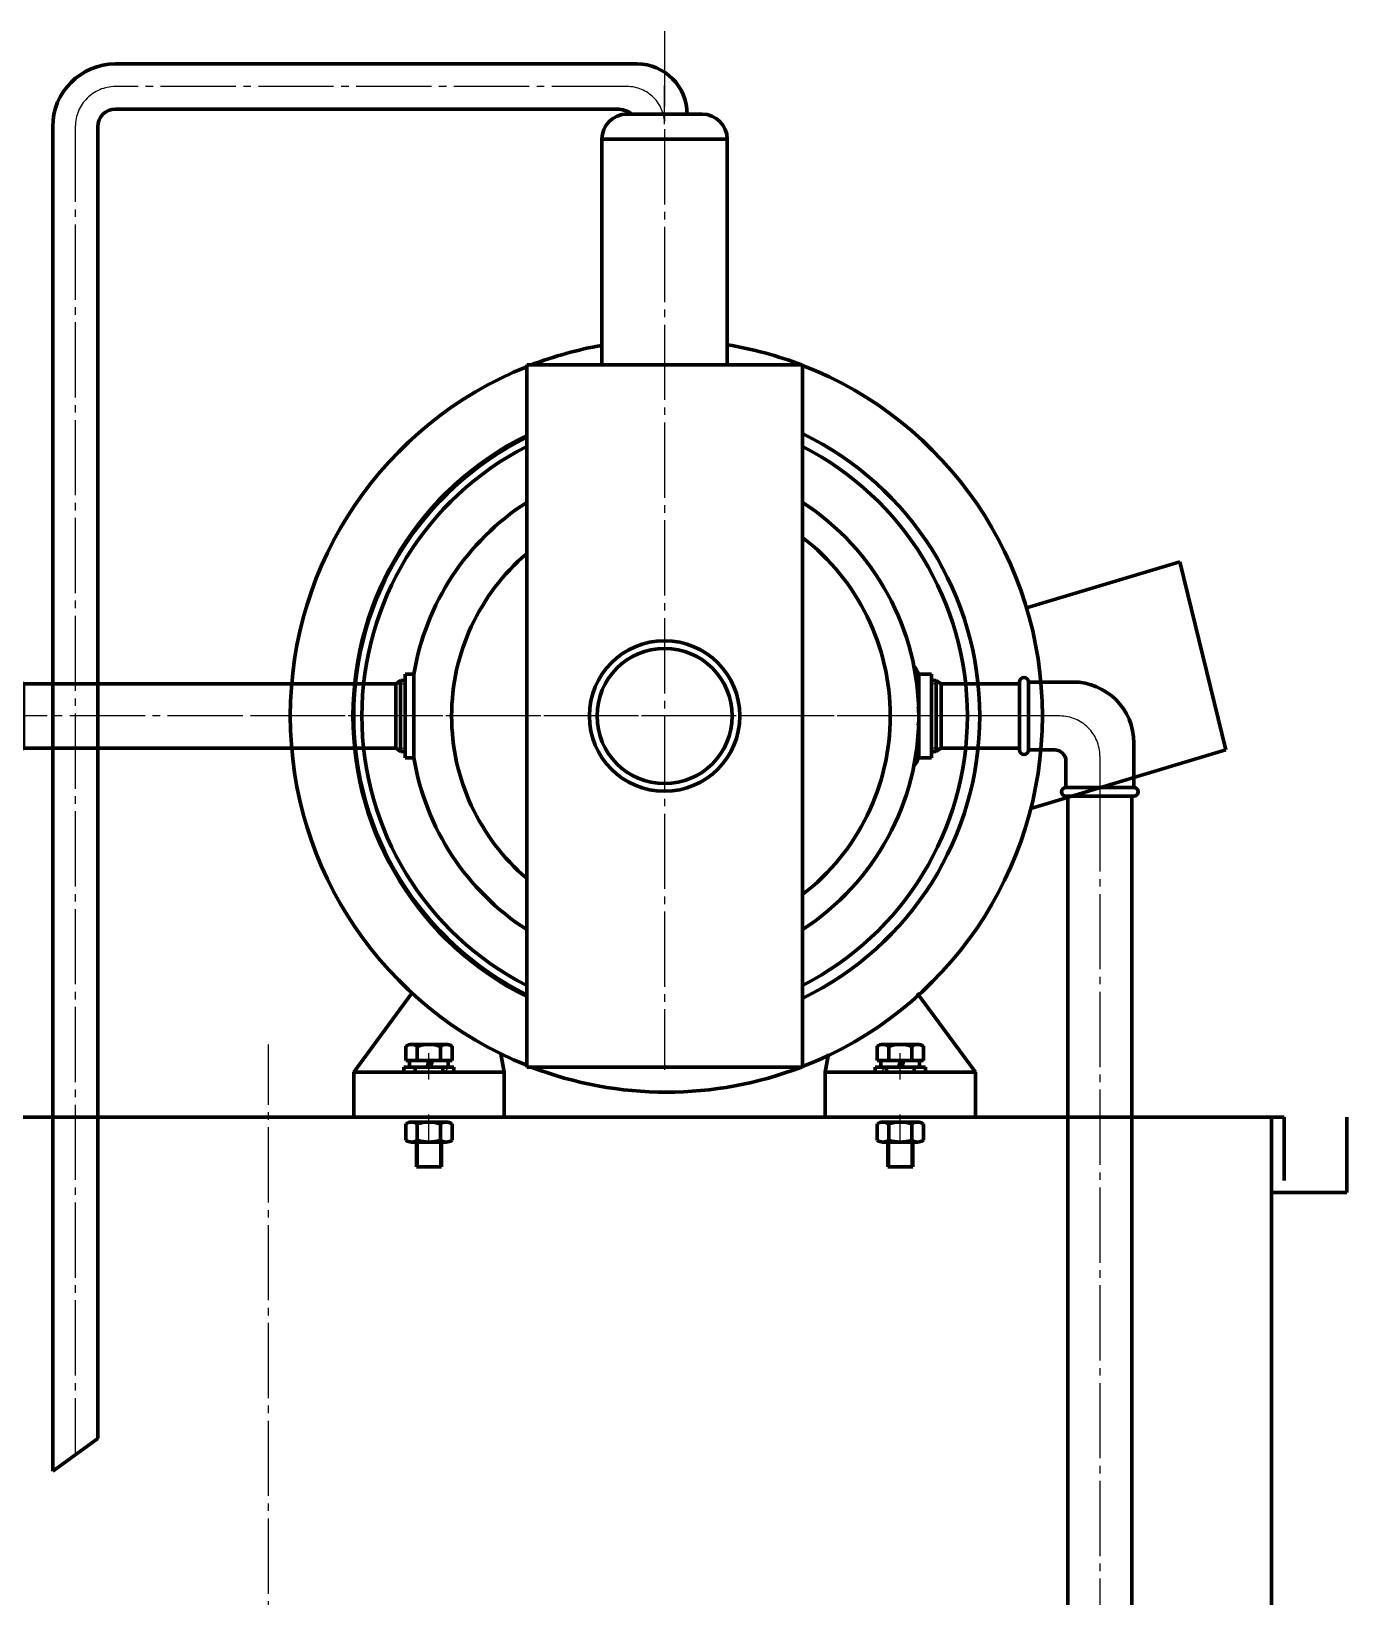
# Model space of a CAD drawing. Header units: millimetres. Extents: x -14850 to 14850, y -10500 to 10500.
# Drawn here: x 4106 to 4630, y 2610 to 3234 of the extents above; entities that cross this region are included whole.
import ezdxf

# ---------------------------------------------------------------- set-up
doc = ezdxf.new("R2010")
doc.units = ezdxf.units.MM
doc.linetypes.add('EB_DASHDOT', pattern=[39, 30, -3, 3, -3])
for name, color, linetype, lineweight in [('CAXA0', 7, 'Continuous', 70), ('CAXA1', 1, 'EB_DASHDOT', 25), ('CAXA3', 2, 'Continuous', 25), ('CAXA4', 3, 'Continuous', 25), ('CAXA5', 4, 'Continuous', 25)]:
    doc.layers.add(name, color=color, linetype=linetype, lineweight=lineweight)

# ---------------------------------------------------------------- blocks, each defined once
blk = doc.blocks.new('CAXBLOCK159')
at = {"layer": 'CAXA4', "color": 0, "linetype": 'Continuous', "lineweight": 25}
blk.add_line((4444.26, 2819.32), (4446.26, 2821.32), dxfattribs=at)
blk = doc.blocks.new('CAXBLOCK160')
at = {"layer": 'CAXA4', "color": 0, "linetype": 'Continuous', "lineweight": 25}
for p, q in [((4457.71, 2820.05), (4458.98, 2821.32)), ((4461.23, 2819.32), (4462.21, 2820.31))]:
    blk.add_line(p, q, dxfattribs=at)
blk = doc.blocks.new('CAXBLOCK158', base_point=(4452.21, 2819.32))
at = {"layer": 'CAXA0'}
for p, q in [((4462.21, 2821.32), (4442.21, 2821.32)), ((4442.21, 2821.32), (4442.21, 2819.32)), ((4442.21, 2819.32), (4462.21, 2819.32)), ((4446.71, 2821.32), (4446.71, 2819.32)), ((4457.71, 2819.32), (4457.71, 2821.32)), ((4462.21, 2819.32), (4462.21, 2821.32))]:
    blk.add_line(p, q, dxfattribs=at)
at = {"layer": 'CAXA1', "color": 1, "linetype": 'EB_DASHDOT', "lineweight": 25}
blk.add_line((4452.21, 2816.32), (4452.21, 2824.32), dxfattribs=at)
at = {"layer": 'CAXA5'}
for name in ['CAXBLOCK159', 'CAXBLOCK160']:
    blk.add_blockref(name, (0, 0), dxfattribs=at)
blk = doc.blocks.new('CAXBLOCK161', base_point=(4452.21, 2821.32))
at = {"layer": 'CAXA0'}
for p, q in [((4459.91, 2823.92), (4444.51, 2823.92)), ((4444.51, 2821.32), (4444.51, 2823.92)), ((4451.54, 2821.32), (4451.63, 2821.66)), ((4451.63, 2821.66), (4452.24, 2823.92)), ((4452.89, 2821.32), (4453.58, 2823.92)), ((4459.91, 2821.32), (4459.91, 2823.92)), ((4459.91, 2821.32), (4444.51, 2821.32))]:
    blk.add_line(p, q, dxfattribs=at)
at = {"layer": 'CAXA1', "linetype": 'EB_DASHDOT', "lineweight": 25}
blk.add_line((4452.21, 2818.32), (4452.21, 2826.92), dxfattribs=at)
blk = doc.blocks.new('CAXBLOCK162', base_point=(4452.21, 2791.41))
at = {"layer": 'CAXA0'}
for p, q in [((4442.98, 2792.14), (4442.98, 2798.68)), ((4445.29, 2799.41), (4459.14, 2799.41)), ((4447.59, 2798.68), (4447.59, 2792.14)), ((4456.83, 2798.68), (4456.83, 2792.14)), ((4461.45, 2792.14), (4461.45, 2798.68)), ((4445.29, 2791.41), (4459.14, 2791.41))]:
    blk.add_line(p, q, dxfattribs=at)
for centre, radius, start, end in [((4445.29, 2795.39), 4.02, 54.96996, 125.03004), ((4452.21, 2784.41), 15, 72.06607, 107.93393), ((4459.14, 2795.39), 4.02, 54.96996, 125.03004), ((4445.29, 2795.44), 4.02, 234.96996, 305.03004), ((4452.21, 2806.41), 15, 252.06607, 287.93393), ((4459.14, 2795.44), 4.02, 234.96996, 305.03004)]:
    blk.add_arc(centre, radius, start, end, dxfattribs=at)
at = {"layer": 'CAXA1', "linetype": 'EB_DASHDOT', "lineweight": 25}
blk.add_line((4452.21, 2790.68), (4452.21, 2802.41), dxfattribs=at)
blk = doc.blocks.new('CAXBLOCK164')
at = {"layer": 'CAXA4', "color": 0, "linetype": 'Continuous', "lineweight": 25}
for p, q in [((4254.21, 2820.2), (4255.34, 2821.32)), ((4257.58, 2819.32), (4258.71, 2820.46))]:
    blk.add_line(p, q, dxfattribs=at)
blk = doc.blocks.new('CAXBLOCK165')
at = {"layer": 'CAXA4', "color": 0, "linetype": 'Continuous', "lineweight": 25}
blk.add_line((4270.31, 2819.32), (4272.31, 2821.32), dxfattribs=at)
blk = doc.blocks.new('CAXBLOCK163', base_point=(4264.21, 2819.32))
at = {"layer": 'CAXA0'}
for p, q in [((4274.21, 2821.32), (4254.21, 2821.32)), ((4254.21, 2821.32), (4254.21, 2819.32)), ((4254.21, 2819.32), (4274.21, 2819.32)), ((4258.71, 2821.32), (4258.71, 2819.32)), ((4269.71, 2819.32), (4269.71, 2821.32)), ((4274.21, 2819.32), (4274.21, 2821.32))]:
    blk.add_line(p, q, dxfattribs=at)
at = {"layer": 'CAXA1', "color": 1, "linetype": 'EB_DASHDOT', "lineweight": 25}
blk.add_line((4264.21, 2816.32), (4264.21, 2824.32), dxfattribs=at)
at = {"layer": 'CAXA5'}
for name in ['CAXBLOCK164', 'CAXBLOCK165']:
    blk.add_blockref(name, (0, 0), dxfattribs=at)
blk = doc.blocks.new('CAXBLOCK166', base_point=(4264.21, 2821.32))
at = {"layer": 'CAXA0'}
for p, q in [((4271.91, 2823.92), (4256.51, 2823.92)), ((4256.51, 2821.32), (4256.51, 2823.92)), ((4263.54, 2821.32), (4263.63, 2821.66)), ((4263.63, 2821.66), (4264.24, 2823.92)), ((4264.89, 2821.32), (4265.58, 2823.92)), ((4271.91, 2821.32), (4271.91, 2823.92)), ((4271.91, 2821.32), (4256.51, 2821.32))]:
    blk.add_line(p, q, dxfattribs=at)
at = {"layer": 'CAXA1', "linetype": 'EB_DASHDOT', "lineweight": 25}
blk.add_line((4264.21, 2818.32), (4264.21, 2826.92), dxfattribs=at)
blk = doc.blocks.new('CAXBLOCK167', base_point=(4264.21, 2791.41))
at = {"layer": 'CAXA0'}
for p, q in [((4254.98, 2792.14), (4254.98, 2798.68)), ((4257.29, 2799.41), (4271.14, 2799.41)), ((4259.59, 2798.68), (4259.59, 2792.14)), ((4268.83, 2798.68), (4268.83, 2792.14)), ((4273.45, 2792.14), (4273.45, 2798.68)), ((4257.29, 2791.41), (4271.14, 2791.41))]:
    blk.add_line(p, q, dxfattribs=at)
for centre, radius, start, end in [((4257.29, 2795.39), 4.02, 54.96996, 125.03004), ((4264.21, 2784.41), 15, 72.06607, 107.93393), ((4271.14, 2795.39), 4.02, 54.96996, 125.03004), ((4257.29, 2795.44), 4.02, 234.96996, 305.03004), ((4264.21, 2806.41), 15, 252.06607, 287.93393), ((4271.14, 2795.44), 4.02, 234.96996, 305.03004)]:
    blk.add_arc(centre, radius, start, end, dxfattribs=at)
at = {"layer": 'CAXA1', "linetype": 'EB_DASHDOT', "lineweight": 25}
blk.add_line((4264.21, 2790.68), (4264.21, 2802.41), dxfattribs=at)
blk = doc.blocks.new('CAXBLOCK170', base_point=(4483.34, 2974.72))
at = {"layer": 'CAXA0'}
for p, q in [((4457.56, 2980.97), (4457.92, 2980.97)), ((4459.6, 2978.05), (4457.92, 2980.97)), ((4459.6, 2978.05), (4459.6, 2961.32)), ((4464.69, 2978.05), (4459.6, 2978.05)), ((4464.69, 2978.05), (4464.69, 2961.32)), ((4466.58, 2975.47), (4464.69, 2975.47)), ((4466.58, 2975.47), (4468.46, 2974.1)), ((4466.58, 2975.47), (4466.58, 2961.32)), ((4499.82, 2974.1), (4468.46, 2974.1)), ((4468.46, 2974.1), (4468.46, 2961.32)), ((4499.82, 2974.87), (4499.82, 2947.77)), ((4459.6, 2944.59), (4459.6, 2961.32)), ((4464.69, 2944.59), (4464.69, 2961.32)), ((4466.58, 2947.18), (4466.58, 2961.32)), ((4468.46, 2948.55), (4468.46, 2961.32)), ((4466.58, 2947.18), (4464.69, 2947.18)), ((4466.58, 2947.18), (4468.46, 2948.55)), ((4499.82, 2948.55), (4468.46, 2948.55)), ((4457.56, 2941.67), (4457.92, 2941.67)), ((4459.6, 2944.59), (4457.92, 2941.67)), ((4464.69, 2944.59), (4459.6, 2944.59))]:
    blk.add_line(p, q, dxfattribs=at)
for centre, radius, start, end in [((4451.6, 2976.06), 8, 334.37552, 37.87888), ((4430.13, 2961.32), 29.47, 0, 7.41391), ((4430.13, 2961.32), 29.48, 352.58609, 0), ((4451.6, 2946.59), 8, 322.12112, 0.00001)]:
    blk.add_arc(centre, radius, start, end, dxfattribs=at)
at = {"layer": 'CAXA3', "linetype": 'Continuous', "lineweight": 25}
for p, q in [((4468.46, 2974.1), (4464.69, 2974.1)), ((4468.46, 2948.55), (4464.69, 2948.55))]:
    blk.add_line(p, q, dxfattribs=at)
blk = doc.blocks.new('CAXBLOCK172', base_point=(4503.32, 2961.32))
at = {"layer": 'CAXA0'}
for p, q in [((4499.82, 2974.87), (4499.82, 2947.77)), ((4521.07, 2974.87), (4503.32, 2974.87)), ((4503.32, 2974.87), (4503.32, 2947.77)), ((4513.82, 2947.77), (4503.32, 2947.77)), ((4545.37, 2950.57), (4545.37, 2932.82)), ((4518.27, 2943.32), (4518.27, 2932.82)), ((4545.37, 2932.82), (4518.27, 2932.82)), ((4545.37, 2929.32), (4518.27, 2929.32))]:
    blk.add_line(p, q, dxfattribs=at)
for centre, radius, start, end in [((4501.57, 2974.87), 1.75, 0, 180), ((4521.07, 2950.57), 24.3, 0, 90), ((4501.57, 2947.77), 1.75, 180, 0), ((4513.82, 2943.32), 4.45, 0, 90), ((4518.27, 2931.07), 1.75, 90, 270), ((4545.37, 2931.07), 1.75, 270, 90)]:
    blk.add_arc(centre, radius, start, end, dxfattribs=at)
at = {"layer": 'CAXA1'}
blk.add_line((4515.82, 2961.32), (4496.82, 2961.32), dxfattribs=at)
at = {"layer": 'CAXA1', "linetype": 'EB_DASHDOT', "lineweight": 25}
blk.add_line((4531.82, 2945.32), (4531.82, 2929.82), dxfattribs=at)
at = {"layer": 'CAXA1'}
blk.add_arc((4515.82, 2945.32), 16, 0, 90, dxfattribs=at)
blk = doc.blocks.new('CAXBLOCK171', base_point=(4531.82, 2502.54))
at = {"layer": 'CAXA0'}
for p, q in [((4519.04, 2929.32), (4519.04, 2557.54)), ((4544.59, 2929.32), (4544.59, 2557.54))]:
    blk.add_line(p, q, dxfattribs=at)
at = {"layer": 'CAXA1'}
blk.add_line((4531.82, 2929.32), (4531.82, 2445.98), dxfattribs=at)
blk.add_blockref('CAXBLOCK172', (4503.32, 2961.32), dxfattribs=at)
blk = doc.blocks.new('CAXBLOCK194', base_point=(4254.75, 2974.1))
at = {"layer": 'CAXA0'}
for p, q in [((4078.08, 2979.46), (4074.94, 2979.46)), ((4078.08, 2978.05), (4079.77, 2980.97)), ((4078.08, 2979.46), (4078.08, 2943.19)), ((4078.08, 2978.05), (4078.08, 2944.59)), ((4079.77, 2980.97), (4092.04, 2980.97)), ((4093.73, 2978.05), (4092.04, 2980.97)), ((4093.73, 2978.05), (4093.73, 2961.32)), ((4098.81, 2978.05), (4093.73, 2978.05)), ((4098.81, 2978.05), (4098.81, 2961.32)), ((4254.75, 2978.05), (4254.75, 2961.32)), ((4254.75, 2978.05), (4258.21, 2978.05)), ((4100.7, 2975.47), (4098.81, 2975.47)), ((4100.7, 2975.47), (4102.58, 2974.1)), ((4100.7, 2975.47), (4100.7, 2961.32)), ((4102.58, 2974.1), (4102.58, 2961.32)), ((4250.98, 2974.1), (4102.58, 2974.1)), ((4252.86, 2975.47), (4250.98, 2974.1)), ((4250.98, 2974.1), (4250.98, 2961.32)), ((4252.86, 2975.47), (4254.75, 2975.47)), ((4252.86, 2975.47), (4252.86, 2961.32)), ((4079.77, 2971.15), (4092.04, 2971.15)), ((4093.73, 2944.59), (4093.73, 2961.32)), ((4098.81, 2944.59), (4098.81, 2961.32)), ((4100.7, 2947.18), (4100.7, 2961.32)), ((4102.58, 2948.55), (4102.58, 2961.32)), ((4250.98, 2948.55), (4250.98, 2961.32)), ((4252.86, 2947.18), (4252.86, 2961.32)), ((4254.75, 2944.59), (4254.75, 2961.32)), ((4079.77, 2951.5), (4092.04, 2951.5)), ((4100.7, 2947.18), (4098.81, 2947.18)), ((4100.7, 2947.18), (4102.58, 2948.55)), ((4250.98, 2948.55), (4102.58, 2948.55)), ((4252.86, 2947.18), (4250.98, 2948.55)), ((4252.86, 2947.18), (4254.75, 2947.18)), ((4078.08, 2943.19), (4074.94, 2943.19)), ((4078.08, 2944.59), (4079.77, 2941.67)), ((4079.77, 2941.67), (4092.04, 2941.67)), ((4093.73, 2944.59), (4092.04, 2941.67)), ((4098.81, 2944.59), (4093.73, 2944.59)), ((4254.75, 2944.59), (4258.21, 2944.59))]:
    blk.add_line(p, q, dxfattribs=at)
for centre, radius, start, end in [((4086.08, 2976.06), 8, 142.12112, 217.87888), ((4085.72, 2976.06), 8, 322.12112, 37.87888), ((4107.56, 2961.32), 29.48, 160.52878, 180), ((4064.25, 2961.32), 29.47, 0, 19.47122), ((4107.56, 2961.32), 29.48, 180, 199.47122), ((4064.25, 2961.32), 29.47, 340.52878, 0), ((4086.08, 2946.59), 8, 142.12112, 217.87888), ((4085.72, 2946.59), 8, 322.12112, 37.87888)]:
    blk.add_arc(centre, radius, start, end, dxfattribs=at)
at = {"layer": 'CAXA3', "linetype": 'Continuous', "lineweight": 25}
for p, q in [((4102.58, 2974.1), (4098.81, 2974.1)), ((4250.98, 2974.1), (4254.75, 2974.1)), ((4102.58, 2948.55), (4098.81, 2948.55)), ((4250.98, 2948.55), (4254.75, 2948.55))]:
    blk.add_line(p, q, dxfattribs=at)
blk = doc.blocks.new('CAXBLOCK196', base_point=(4343.21, 3212.32))
at = {"layer": 'CAXA0'}
for p, q in [((4347.21, 3221.32), (4139.17, 3221.32)), ((4339.21, 3203.32), (4139.17, 3203.32)), ((4114.17, 3196.32), (4114.17, 2660.18)), ((4132.17, 3196.32), (4132.17, 2673.15)), ((4345.21, 3201.32), (4367.21, 3201.32)), ((4114.17, 2660.18), (4132.17, 2673.15))]:
    blk.add_line(p, q, dxfattribs=at)
for centre, radius, start, end in [((4139.17, 3196.32), 25, 90, 180), ((4347.21, 3201.32), 20, 0, 90), ((4139.17, 3196.32), 7, 90, 180), ((4339.21, 3193.32), 10, 53.1301, 90)]:
    blk.add_arc(centre, radius, start, end, dxfattribs=at)
at = {"layer": 'CAXA1', "linetype": 'EB_DASHDOT', "lineweight": 25}
for p, q in [((4343.21, 3212.32), (4139.17, 3212.32)), ((4123.17, 3196.32), (4123.17, 2666.67))]:
    blk.add_line(p, q, dxfattribs=at)
at = {"layer": 'CAXA1'}
blk.add_arc((4139.17, 3196.32), 16, 90, 180, dxfattribs=at)
blk = doc.blocks.new('CAXBLOCK195', base_point=(4343.21, 3212.32))
at = {"layer": 'CAXA1'}
blk.add_arc((4343.21, 3197.32), 15, 0, 90, dxfattribs=at)
blk.add_blockref('CAXBLOCK196', (4343.21, 3212.32), dxfattribs=at)
blk = doc.blocks.new('CAXBLOCK197', base_point=(4358.91, 2961.32))
at = {"layer": 'CAXA0'}
for p, q in [((4373.21, 3201.32), (4343.21, 3201.32)), ((4383.21, 3191.32), (4333.21, 3191.32)), ((4333.21, 3191.32), (4333.21, 3101.32)), ((4383.21, 3191.32), (4383.21, 3101.32)), ((4413.21, 3101.32), (4303.21, 3101.32)), ((4303.21, 3101.32), (4303.21, 2821.32)), ((4413.21, 3101.32), (4413.21, 2821.32)), ((4563.74, 3022.79), (4502.59, 3004.39)), ((4563.74, 3022.79), (4582.02, 2947.8)), ((4582.02, 2947.8), (4504.29, 2924.41)), ((4234.21, 2819.32), (4257.44, 2850.85)), ((4482.21, 2819.32), (4458.99, 2850.85)), ((4294.21, 2819.32), (4292.9, 2826.63)), ((4422.21, 2819.32), (4423.53, 2826.63)), ((4234.21, 2819.32), (4234.21, 2801.32)), ((4294.21, 2819.32), (4234.21, 2819.32)), ((4294.21, 2819.32), (4294.21, 2801.32)), ((4413.21, 2821.32), (4303.21, 2821.32)), ((4422.21, 2819.32), (4422.21, 2801.32)), ((4422.21, 2819.32), (4482.21, 2819.32)), ((4482.21, 2819.32), (4482.21, 2801.32)), ((4294.21, 2801.32), (4234.21, 2801.32)), ((4422.21, 2801.32), (4482.21, 2801.32))]:
    blk.add_line(p, q, dxfattribs=at)
for radius in [30, 26.95]:
    blk.add_circle((4358.21, 2961.32), radius, dxfattribs=at)
for centre, radius, start, end in [((4343.21, 3191.32), 10, 90, 180), ((4373.21, 3191.32), 10, 0, 90), ((4358.91, 2961.32), 150, 99.86297, 111.03947), ((4358.91, 2961.32), 150, 68.96053, 80.67462), ((4358.91, 2961.32), 150, 111.79534, 248.20466), ((4358.91, 2961.32), 150, 291.22559, 68.77441), ((4358.91, 2961.32), 125, 116.45858, 243.54142), ((4358.21, 2961.32), 124, 116.3305, 243.6695), ((4358.91, 2961.32), 125, 295.75025, 64.24975), ((4358.21, 2961.32), 120.75, 117.09719, 242.90281), ((4358.21, 2961.32), 120.75, 297.09719, 62.90281), ((4358.21, 2961.32), 90, 307.66989, 52.33011), ((4358.21, 2961.32), 84.94, 130.35494, 229.64506), ((4358.91, 2961.32), 150, 248.96053, 291.03947)]:
    blk.add_arc(centre, radius, start, end, dxfattribs=at)
at = {"layer": 'CAXA1', "linetype": 'EB_DASHDOT', "lineweight": 25}
blk.add_line((4358.21, 3234.35), (4358.21, 2820.27), dxfattribs=at)
at = {"layer": 'CAXA1'}
blk.add_line((4497.8, 2961.32), (4195.98, 2961.32), dxfattribs=at)

msp = doc.modelspace()

# ---------------------------------------------------------------- linework, layer by layer
at = {"layer": 'CAXA0'}
for p, q in [((4258.21, 2978.05), (4258.21, 2944.59)), ((4254.98, 2829.6), (4254.98, 2823.92)), ((4271.14, 2830.32), (4257.29, 2830.32)), ((4259.59, 2829.6), (4259.59, 2823.92)), ((4268.83, 2829.6), (4268.83, 2823.92)), ((4273.45, 2829.6), (4273.45, 2823.92)), ((4442.98, 2829.6), (4442.98, 2823.92)), ((4459.14, 2830.32), (4445.29, 2830.32)), ((4447.59, 2829.6), (4447.59, 2823.92)), ((4456.83, 2829.6), (4456.83, 2823.92)), ((4461.45, 2829.6), (4461.45, 2823.92)), ((4273.45, 2823.92), (4254.98, 2823.92)), ((4269.21, 2823.92), (4259.21, 2823.92)), ((4461.45, 2823.92), (4442.98, 2823.92)), ((4457.21, 2823.92), (4447.21, 2823.92)), ((3795.26, 2801.32), (4605.26, 2801.32)), ((4600.26, 2801.32), (4600.26, 2271.32)), ((4605.26, 2776.14), (4605.26, 2801.32)), ((4630.26, 2801.32), (4630.26, 2771.32)), ((4259.21, 2791.41), (4259.21, 2781.56)), ((4269.21, 2791.41), (4269.21, 2781.56)), ((4447.21, 2791.41), (4447.21, 2781.56)), ((4457.21, 2791.41), (4457.21, 2781.56)), ((4269.21, 2781.56), (4259.21, 2781.56)), ((4457.21, 2781.56), (4447.21, 2781.56)), ((4600.26, 2771.32), (4630.26, 2771.32))]:
    msp.add_line(p, q, dxfattribs=at)
for centre, radius, start, end in [((4358.21, 2961.32), 101.39, 122.8513, 170.50222), ((4358.21, 2961.32), 101.39, 302.8513, 57.1487), ((4358.21, 2961.32), 101.39, 189.49778, 237.1487), ((4257.29, 2826.3), 4.02, 54.96996, 125.03004), ((4264.21, 2815.32), 15, 72.06607, 107.93393), ((4271.14, 2826.3), 4.02, 54.96996, 125.03004), ((4445.29, 2826.3), 4.02, 54.96996, 125.03004), ((4452.21, 2815.32), 15, 72.06607, 107.93393), ((4459.14, 2826.3), 4.02, 54.96996, 125.03004)]:
    msp.add_arc(centre, radius, start, end, dxfattribs=at)
at = {"layer": 'CAXA1'}
msp.add_line((4358.21, 3197.32), (4358.21, 3212.71), dxfattribs=at)
at = {"layer": 'CAXA1', "linetype": 'EB_DASHDOT', "lineweight": 25}
for p, q in [((4502, 2961.32), (3873.02, 2961.32)), ((4200.26, 2221.32), (4200.26, 2830.27))]:
    msp.add_line(p, q, dxfattribs=at)
at = {"layer": 'CAXA3'}
for p, q in [((4259.96, 2791.41), (4259.96, 2781.56)), ((4268.46, 2791.41), (4268.46, 2781.56)), ((4447.96, 2791.41), (4447.96, 2781.56)), ((4456.46, 2791.41), (4456.46, 2781.56))]:
    msp.add_line(p, q, dxfattribs=at)
at = {"layer": 'CAXA3', "linetype": 'Continuous', "lineweight": 25}
msp.add_open_spline([(3800.26, 2753.94), (3850.86, 2690.1), (3947.57, 2579.23), (4068.12, 2409.56), (4211.03, 2330.82), (4293.75, 2286.99), (4327.65, 2271.32)], degree=3, knots=[0, 0, 0, 0, 244.740004, 444.019521, 614.038416, 726.194986, 726.194986, 726.194986, 726.194986], dxfattribs=at)

# ---------------------------------------------------------------- block references
at = {"layer": 'CAXA0'}
for name, p in [('CAXBLOCK197', (4358.91, 2961.32)), ('CAXBLOCK194', (4254.75, 2974.1)), ('CAXBLOCK163', (4264.21, 2819.32)), ('CAXBLOCK166', (4264.21, 2821.32)), ('CAXBLOCK158', (4452.21, 2819.32)), ('CAXBLOCK161', (4452.21, 2821.32)), ('CAXBLOCK167', (4264.21, 2791.41)), ('CAXBLOCK162', (4452.21, 2791.41))]:
    msp.add_blockref(name, p, dxfattribs=at)
at = {"layer": 'CAXA1'}
for name, p in [('CAXBLOCK195', (4343.21, 3212.32)), ('CAXBLOCK170', (4483.34, 2974.72)), ('CAXBLOCK171', (4531.82, 2502.54))]:
    msp.add_blockref(name, p, dxfattribs=at)

doc.saveas('drawing.dxf')
